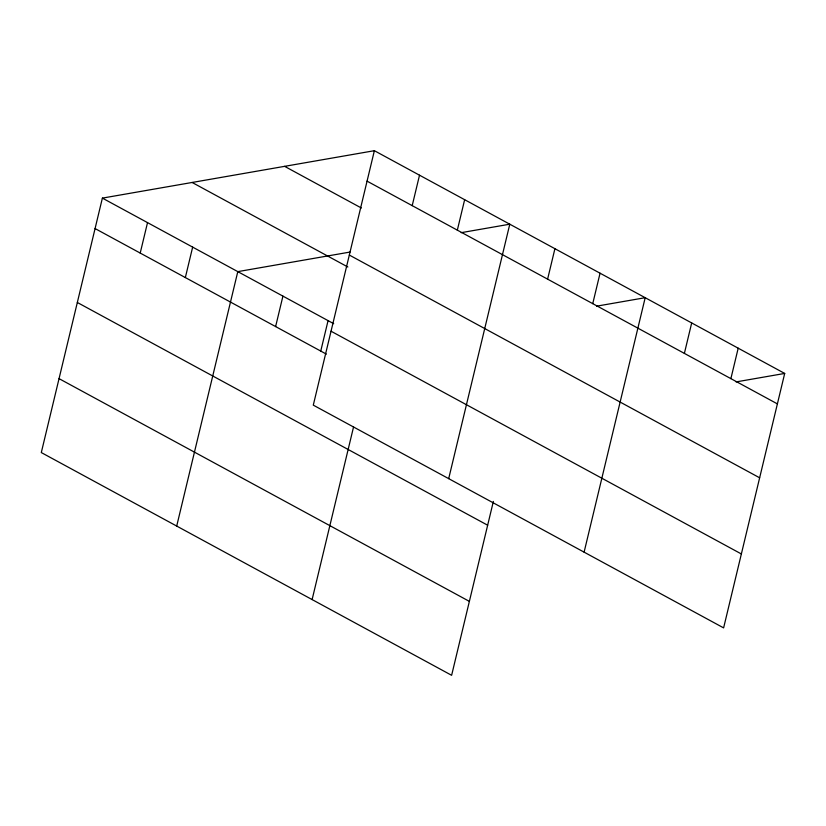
<?xml version="1.0" encoding="UTF-8"?>
<svg xmlns="http://www.w3.org/2000/svg" width="826" height="826" viewBox="0 0 826 826"><rect width="100%" height="100%" fill="white"/><g stroke="black" fill="none" stroke-linecap="round" stroke-linejoin="round"><path stroke-width="1.24" d="M374.374 150.693L313.291 405.143L723.617 627.884L784.7 373.435L374.374 150.693L102.383 198.116L41.3 452.565L451.626 675.307L493.37 501.423M140.214 253.066L147.524 222.617M185.344 277.567L192.654 247.129M176.702 526.069L237.795 271.63L350.048 252.054M275.616 326.569L282.926 296.131M320.756 351.071L328.067 320.633M312.114 599.573L353.559 426.939M412.205 205.643L419.515 175.195M457.336 230.144L464.646 199.696M448.694 478.646L509.787 224.197L461.166 232.674M547.607 279.147L554.917 248.698M592.748 303.648L600.058 273.2M584.106 552.15L645.189 297.701L596.568 306.178M684.382 353.394L691.692 322.945M730.886 378.638L738.196 348.19M736.08 381.911L784.7 373.435M367.064 181.142L777.39 403.883M284.619 166.346L361.354 207.997M349.326 255.058L759.641 477.8M192.138 182.474L347.86 267.005M102.383 198.116L333.704 323.689M331.04 331.216L741.356 553.957M95.073 228.565L326.394 354.137M77.334 302.481L487.66 525.222M59.049 378.638L469.375 601.38"/></g></svg>
